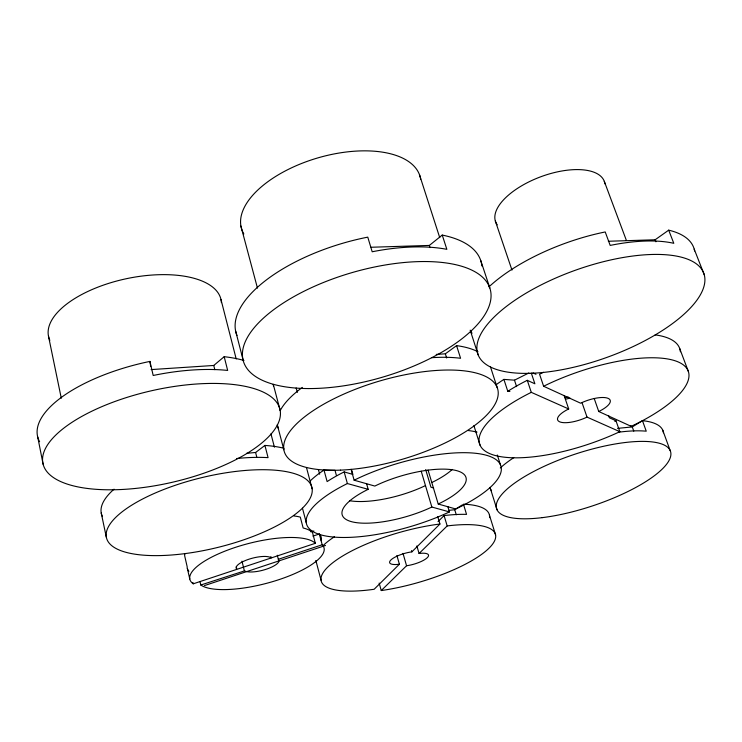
<?xml version="1.0" encoding="UTF-8"?>
<svg xmlns="http://www.w3.org/2000/svg" width="742" height="742" viewBox="0 0 742 742"><rect width="100%" height="100%" fill="white"/><g stroke="black" fill="none" stroke-linecap="round" stroke-linejoin="round"><path stroke-width="1.11" d="M438.04 521.607L444.078 515.579A86.397 25.172 -16.2 0 1 466.551 514.382L463.444 504.198A86.174 25.627 -16.2 0 1 489.534 517.628M396.905 555.498L399.391 564.235L374.144 589.269A87.268 25.07 -16.2 0 1 327.676 567.185A87.268 25.07 -16.2 0 1 439.932 524.028L437.761 516.729M399.391 564.235A16.556 4.749 -16.2 0 1 390.867 560.015A16.556 4.749 -16.2 0 1 411.866 551.862L439.932 524.028M379.162 583.082L381.24 590.558L406.551 565.747A16.435 4.684 -16.2 0 0 427.29 557.678A16.435 4.684 -16.2 0 0 419.063 553.495L416.874 545.945M419.063 553.495L447.185 525.93L444.078 515.579M151.127 369.59L213.761 365.463L224.186 356.698A120.696 48.49 -12.7 0 1 243.951 360.464M371.083 247.253L429.34 245.435L442.241 235.075A127.568 56.216 -16.3 0 1 481.883 265.97M246.483 453.334L255.6 452.481L264.922 445.432A105.104 37.063 -13.7 0 1 283.973 448.289M436.222 354.416L445.358 353.804L456.571 345.633A110.456 42.136 -16.3 0 1 478.015 351.819M608.338 241.252L655.13 239.777L668.7 230.159A119.119 47.887 -19.9 0 1 694.623 250.991M449.031 510.366L454.725 509.689L462.47 504.81M617.492 428.366L632.277 426.928L642.461 420.677A91.034 28.307 -18.3 0 1 663.413 432.79M496.036 384.81A103.092 36.2 -18.8 0 1 503.901 379.394L514.475 380.173L528.861 372.966M312.938 536.114L319.329 533.999A65.166 20.21 -14.5 0 1 321.165 540.668M192.929 582.451L193.245 583.815L315.35 543.302L312.484 532.468A65.611 20.461 -14.4 0 0 303.153 527.998L300.297 517.1A65.435 20.822 -14.4 0 0 293.953 515.959M200.015 581.626L200.804 585.011L244.647 570.848A18.309 5.556 -14.6 0 0 266.916 569.003A18.309 5.556 -14.6 0 0 278.315 559.31L322.186 544.767L319.329 533.999M204.458 585.596L325.497 545.472M310.546 531.745L313.894 531.031M310.341 480.797A97.146 32.583 -16.2 0 1 323.994 470.076L334.994 470.298L336.423 475.501M503.901 379.394L507.788 391.294L509.902 391.433M323.994 470.076L327.12 481.586A97.434 32.017 -16.2 0 1 344.167 471.912L347.386 483.543L368.171 489.321A61.011 19.617 -16.2 0 0 351.318 521.626A61.011 19.617 -16.2 0 0 431.853 507.036L449.439 511.924L447.843 506.638M354.129 480.204L374.831 486.066A61.132 19.7 -16.3 0 1 456.979 470.734A61.132 19.7 -16.3 0 1 438.216 504.013L455.718 508.975A97.907 31.581 -16.3 0 0 486.464 455.282A97.907 31.581 -16.3 0 0 354.129 480.204L351.087 469.278M344.167 471.912L352.877 474.416L351.708 470.252M433.625 488.013L430.944 487.216L425.685 469.593M507.788 391.294A103.407 35.588 -18.8 0 1 527.284 380.321L531.291 392.351L568.706 408.972A21.481 7.225 -18.7 0 0 559.644 421.808A21.481 7.225 -18.7 0 0 587.024 417.106L619.83 431.677L615.971 420.77L609.358 417.755L608.588 415.566M527.284 380.321L534.889 383.79L531.281 373.013M543.617 386.257L580.624 403.203A21.583 7.272 -18.9 0 1 608.236 398.417A21.583 7.272 -18.9 0 1 598.748 411.495L631.173 426.344A104.186 35.18 -18.9 0 0 678.819 362.226A104.186 35.18 -18.9 0 0 543.617 386.257L539.555 374.2A103.861 35.811 -18.9 0 1 543.459 372.298M532.942 372.883L535.984 374.302M244.303 570.617L241.975 561.147M694.206 249.127L704.241 274.726A119.963 46.338 -19.7 0 1 544.841 372.271A119.963 46.338 -19.7 0 1 523.602 294.657A119.963 46.338 -19.7 0 1 704.241 274.726M668.7 230.159L673.792 243.311A119.545 47.117 -19.8 0 0 610.184 245.417L605.222 231.958A119.119 47.887 -19.9 0 0 488.959 286.866M655.13 239.777L655.9 241.79M679.681 348.48L688.326 371.352M604.285 181.336L626.396 240.445M662.699 430.082L670.202 450.644M642.461 420.677L646.245 431.185A91.285 27.806 -18.3 0 0 618.485 432.234M632.277 426.928L633.77 431.121M630.932 425.658L631.173 426.344M594.286 398.732L598.748 411.495M582.136 402.962L587.024 417.106M564.263 395.978L568.706 408.972M495.331 221.014L511.98 270.097M480.714 260.451L489.841 287.989M514.475 380.173L516.599 386.628M490.351 366.502L497.261 387.806M442.241 235.075L446.851 249.331A128.06 55.344 -16.3 0 0 372.187 251.77L367.772 237.143A127.568 56.216 -16.3 0 0 236.995 335.514M470.196 330.171L478.136 354.815M419.499 174.787L439.728 237.616M497.307 455.004L500.47 464.919M429.34 245.435L430.035 247.615M456.571 345.633L460.578 358.275A110.818 41.441 -16.3 0 0 431.788 357.69M473.906 425.611L480.083 445.246M490.592 489.173L497.057 509.782M445.358 353.804L446.665 357.996M489.451 515.189L495.619 534.973M454.725 509.689L456.265 514.763M428.069 470.085L438.216 504.013M421.215 471.235L431.853 507.036M411.495 550.592L411.866 551.862M403.008 553.365L406.551 565.747M366.65 483.905L368.171 489.321M318.383 469.519L319.644 474.212M296.151 387.964L297.347 392.425M306.474 467.562L312.141 488.765A105.763 35.811 -13.8 0 1 161.756 555.535A105.763 35.811 -13.8 0 1 153.659 493.708A105.763 35.811 -13.8 0 1 312.141 488.765M240.89 226.022L257.465 288.109M280.207 410.604A121.567 46.931 -12.9 0 0 95.551 409.445A121.567 46.931 -12.9 0 0 108.712 489.794A121.567 46.931 -12.9 0 0 280.207 410.604L273.279 384.356A120.696 48.49 -12.7 0 1 273.501 386.332M302.467 508.214L306.298 522.767M315.981 560.952L321.045 580.179M283.852 449.763L277.295 424.776A110.456 42.136 -16.3 0 0 278.575 428.876M270.951 433.847L274.429 447.194M235.659 331.118L242.931 359.304M264.922 445.432L268.075 457.638A105.429 36.441 -13.7 0 0 236.577 458.528M220.995 299.573L236.197 358.942M255.6 452.481L256.732 456.905M277.295 555.257L278.315 559.31M224.186 356.698L227.664 370.434A121.131 47.72 -12.8 0 0 153.195 375.48L149.93 361.41A120.696 48.49 -12.7 0 0 39.614 441.722M270.876 556.583L271.22 557.938A18.439 5.63 -14.5 0 0 249.321 559.088A18.439 5.63 -14.5 0 0 236.67 569.031L236.318 566.582M213.761 365.463L214.809 369.664M187.355 568.465L189.776 578.973M101.227 512.982L106.329 537.227M48.527 336.358L61.289 398.241M37.721 436.992L43.119 464.269M149.93 361.41L150.682 366.52M280.3 410.409A110.456 42.136 -16.3 0 1 302.374 387.407M102.489 516.627A105.104 37.063 -13.7 0 1 114.064 489.173M243.83 233.953A93.01 46.421 -16.3 0 1 314.923 158.779A93.01 46.421 -16.3 0 1 420.695 179.286M49.853 340.328A88.177 40.198 -12 0 1 125.175 278.964A88.177 40.198 -12 0 1 221.394 302.634M452.268 469.454A60.779 20.405 -16.3 0 1 431.798 482.532M468.49 430.573A97.341 32.722 -16.3 0 1 477.004 432.122M449.439 511.924A97.712 31.452 -16.2 0 1 321.203 534.954A97.712 31.452 -16.2 0 1 347.386 483.543M425.472 485.583A60.659 20.322 -16.2 0 1 349.463 500.692M615.971 420.77A103.407 35.588 -18.8 0 1 614.784 421.326M619.83 431.677A103.732 34.967 -18.7 0 1 489.497 453.51A103.732 34.967 -18.7 0 1 531.291 392.351M569.949 398.083A21.351 7.485 -18.8 0 1 565.868 399.113M568.326 397.035A17.233 6.038 -18.8 0 1 565.052 397.731M655.149 334.883A103.546 36.423 -19 0 1 680.377 351.764M322.186 544.767A65.352 19.848 -14.6 0 1 279.159 579.576A65.352 19.848 -14.6 0 1 200.804 585.011M188.876 571.284A65.611 20.461 -14.4 0 1 187.142 566.61L184.637 555.684A65.435 20.822 -14.4 0 1 184.86 553.977M193.245 583.815A65.797 20.09 -14.5 0 1 234.834 547.55A65.797 20.09 -14.5 0 1 315.35 543.302M472.051 333.241A119.119 47.887 -19.9 0 1 470.604 330.811M497.261 224.835A57.987 26.443 -20.4 0 1 539.842 177.115A57.987 26.443 -20.4 0 1 604.934 183.868M491.556 490.787A91.034 28.307 -18.3 0 1 489.97 487.401M500.293 467.97A91.034 28.307 -18.3 0 1 513.761 457.675M447.185 525.93A86.619 24.709 -16.2 0 1 488.941 548.264A86.619 24.709 -16.2 0 1 381.24 590.558M316.509 562.408A86.814 26.007 -16.1 0 1 315.879 560.748M322.779 545.917A86.814 26.007 -16.1 0 1 334.494 536.716M340.578 470.122A111.189 40.736 -16.4 0 0 498.179 391.785A111.189 40.736 -16.4 0 0 334.058 398.686A111.189 40.736 -16.4 0 0 340.578 470.122M308.885 388.567A128.552 54.463 -16.3 0 0 490.954 293.34A128.552 54.463 -16.3 0 0 300.399 293.099A128.552 54.463 -16.3 0 0 308.885 388.567M542.179 517.647A91.535 27.296 -18.3 0 0 670.879 453.26A91.535 27.296 -18.3 0 0 537.681 469.445A91.535 27.296 -18.3 0 0 542.179 517.647"/></g></svg>
